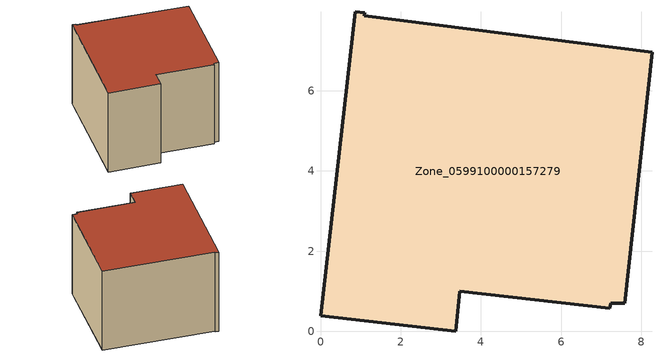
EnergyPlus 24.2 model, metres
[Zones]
Zone_0599100000157279
 floor ground (C_G): 3.37,0 0,0.39 0.87,7.97 1.11,7.95 1.09,7.87 8.27,6.96 7.59,0.7 7.24,0.7 7.22,0.57 3.48,1 z0
 wall outside (C_F): 0,0.39 3.37,0 3.48,1 7.22,0.57 7.24,0.7 7.59,0.7 8.27,6.96 1.09,7.87 1.11,7.95 0.87,7.97 0,0.39 z0:5.96
 roof outside (C_R): 8.27,6.96 1.09,7.87 1.11,7.95 0.87,7.97 0,0.39 3.37,0 3.48,1 7.22,0.57 7.24,0.7 7.59,0.7 z5.96
[BUILDING]
Pand.0599100000157279: North Axis=0; Terrain=City; Loads Convergence Tolerance Value=0.04; Temperature Convergence Tolerance Value=0.4; Solar Distribution=FullExterior; Maximum Number of Warmup Days=25; Minimum Number of Warmup Days=1
[Site:Location]
Rotterdam.The.Hague.AP_ZH_NLD Design_Conditions: Latitude=51.96; Longitude=4.45; Time Zone=1; Elevation=-4.5
[SITE:GROUNDTEMPERATURE:BUILDINGSURFACE]
18, 18, 18, 18, 18, 18, 18, 18, 18, 18, 18, 18
[MATERIAL] Thermal Absorptance=0.9; Solar Absorptance=0.7; Visible Absorptance=0.7
Name | Roughness | Thickness | Conductivity | Density | Specific Heat
G.TC.1975-1991 | MediumSmooth | 0.15 | 0.288461 | 540 | 1210
F.TC.1975-1991 | Rough | 0.3 | 0.230769 | 1920 | 840
R.TC.1975-1991 | MediumRough | 0.2 | 0.153846 | 1500 | 1000
[CONSTRUCTION]
C_G: G.TC.1975-1991
C_F: F.TC.1975-1991
C_R: R.TC.1975-1991
[ZONE]
Zone_0599100000157279: Type=1; Multiplier=1; Ceiling Height=Autocalculate; Volume=Autocalculate; Floor Area=autocalculate; Part of Total Floor Area=Yes
[ZONEINFILTRATION:DESIGNFLOWRATE]
Infil_Zone_0599100000157279: Zone or ZoneList or Space or SpaceList=Zone_0599100000157279; Schedule=AlwaysOn; Design Flow Rate Calculation Method=Flow/Area; Flow Rate per Floor Area=0.003; Constant Term Coefficient=1; Temperature Term Coefficient=0; Velocity Term Coefficient=0; Velocity Squared Term Coefficient=0
[HVACTEMPLATE:ZONE:IDEALLOADSAIRSYSTEM]
Zone_0599100000157279: Maximum Heating Supply Air Temperature=50; Minimum Cooling Supply Air Temperature=13; Maximum Heating Supply Air Humidity Ratio=0.0156; Minimum Cooling Supply Air Humidity Ratio=0.0077; Heating Limit=NoLimit; Cooling Limit=NoLimit; Dehumidification Control Type=ConstantSensibleHeatRatio; Cooling Sensible Heat Ratio=0.7; Dehumidification Setpoint=60; Humidification Control Type=None; Humidification Setpoint=30; Outdoor Air Method=None; Outdoor Air Flow Rate per Person=0.00944; Outdoor Air Flow Rate per Zone Floor Area=0; Outdoor Air Flow Rate per Zone=0; Demand Controlled Ventilation Type=None; Outdoor Air Economizer Type=NoEconomizer; Heat Recovery Type=None; Sensible Heat Recovery Effectiveness=0.7; Latent Heat Recovery Effectiveness=0.65
[ZONECONTROL:THERMOSTAT]
ThermostatControl_Zone_0599100000157279: Zone or ZoneList=Zone_0599100000157279; Control Type Schedule=DualSetpointControlType; Control 1=Thermostat_Zone_0599100000157279; Temperature Difference Between Cutout And Setpoint=0
[THERMOSTATSETPOINT:DUALSETPOINT]
Thermostat_Zone_0599100000157279: Heating Setpoint Temperature Schedule=HeatingSetpoint_Zone_0599100000157279; Cooling Setpoint Temperature Schedule=CoolingSetpoint_Zone_0599100000157279
[SCHEDULE:COMPACT]
HeatingSetpoint_Zone_0599100000157279: Through: 12/31, For: AllDays, Until: 24:00, 21
CoolingSetpoint_Zone_0599100000157279: Through: 12/31, For: AllDays, Until: 24:00, 24
DualSetpointControlType: Through: 12/31, For: AllDays, Until: 24:00, 4
AlwaysOn: Through: 12/31, For: AllDays, Until: 24:00, 1
